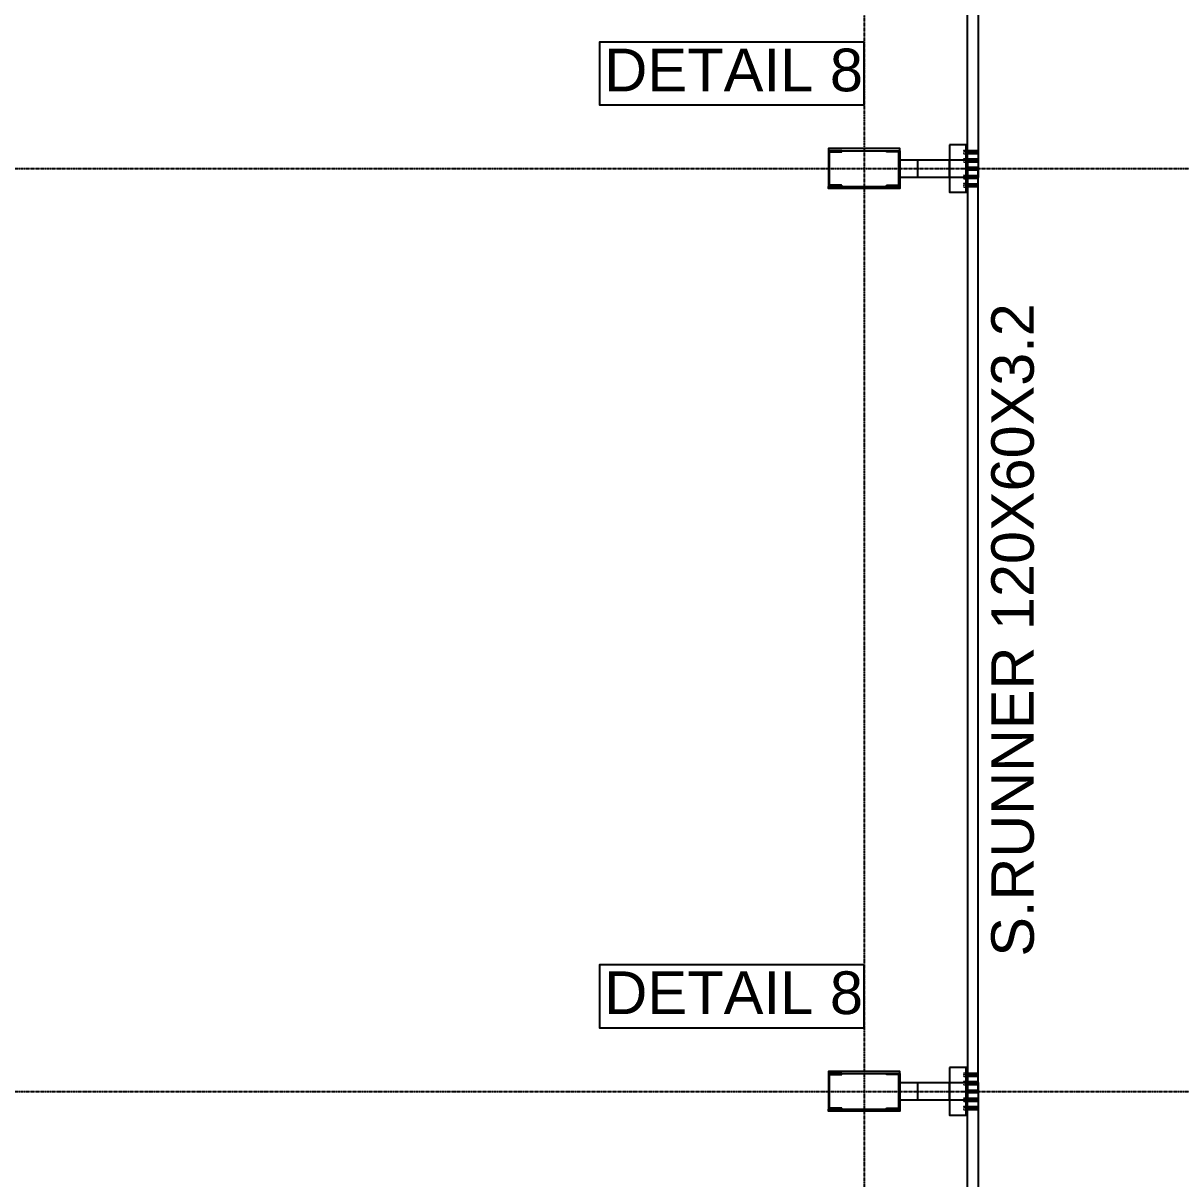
# Model space of a CAD drawing. Header units: millimetres. Extents: x 3470347 to 5996549, y -3470518 to 17149644.
# Drawn here: x 5006279 to 5012779, y 6795931 to 6802421 of the extents above; entities that cross this region are included whole.
import ezdxf
from ezdxf.enums import TextEntityAlignment as Align

# ---------------------------------------------------------------- set-up
doc = ezdxf.new("R2010")
doc.units = ezdxf.units.MM
doc.header["$MEASUREMENT"] = 0
doc.linetypes.add('CENTERX2', pattern=[4, 2.5, -0.5, 0.5, -0.5])
doc.linetypes.add('Continous', pattern=[0])
doc.layers.get('0').update_dxf_attribs({"linetype": 'CONTINUOUS', "lineweight": 25})
doc.layers.add('5', color=3, linetype='CONTINUOUS')
doc.layers.add('lintel', color=2, linetype='CONTINUOUS')
for name, color, linetype, lineweight in [('6 TEXT', 7, 'CONTINUOUS', 25), ('channnel', 2, 'CONTINUOUS', 15), ('rRCC 2', 40, 'CONTINUOUS', 15)]:
    doc.layers.add(name, color=color, linetype=linetype, lineweight=lineweight)
doc.layers.add('rFOUNDATION', color=7, linetype='Continous', lineweight=15, true_color=0xd26722)
doc.styles.add('PDF Arial', font='arial.ttf')
doc.styles.add('TITLE', font='arial.ttf')

msp = doc.modelspace()

# ---------------------------------------------------------------- hatches: boundary and pattern name
at = {"layer": '6 TEXT', "linetype": 'ByBlock'}
h = msp.add_hatch(color=8, dxfattribs=at)
h.dxf.hatch_style = 1
h.paths.add_polyline_path([(5010807.08, 6801698.67), (5010873.08, 6801698.67, 0.4142136), (5010876.08, 6801701.67), (5010876.08, 6801704.67), (5010801.08, 6801704.67), (5010801.08, 6801504.67), (5010876.08, 6801504.67), (5010876.08, 6801507.67, 0.4142136), (5010873.08, 6801510.67), (5010807.08, 6801510.67)])
h = msp.add_hatch(color=8, dxfattribs=at)
h.dxf.hatch_style = 1
h.paths.add_polyline_path([(5011195.08, 6801698.67), (5011129.08, 6801698.67, -0.4142136), (5011126.08, 6801701.67), (5011126.08, 6801704.67), (5011201.08, 6801704.67), (5011201.08, 6801504.67), (5011126.08, 6801504.67), (5011126.08, 6801507.67, -0.4142136), (5011129.08, 6801510.67), (5011195.08, 6801510.67)])
h = msp.add_hatch(color=8, dxfattribs=at)
h.dxf.hatch_style = 1
h.paths.add_polyline_path([(5010807.08, 6796516.67), (5010873.08, 6796516.67, 0.4142136), (5010876.08, 6796519.67), (5010876.08, 6796522.67), (5010801.08, 6796522.67), (5010801.08, 6796322.67), (5010876.08, 6796322.67), (5010876.08, 6796325.67, 0.4142136), (5010873.08, 6796328.67), (5010807.08, 6796328.67)])
h = msp.add_hatch(color=8, dxfattribs=at)
h.dxf.hatch_style = 1
h.paths.add_polyline_path([(5011195.08, 6796516.67), (5011129.08, 6796516.67, -0.4142136), (5011126.08, 6796519.67), (5011126.08, 6796522.67), (5011201.08, 6796522.67), (5011201.08, 6796322.67), (5011126.08, 6796322.67), (5011126.08, 6796325.67, -0.4142136), (5011129.08, 6796328.67), (5011195.08, 6796328.67)])

# ---------------------------------------------------------------- linework, layer by layer
at = {"color": 3}
for p, q in [((5011573.08, 6801471.34), (5011573.08, 6801738.01)), ((5011573.08, 6796289.34), (5011573.08, 6796556.01))]:
    msp.add_line(p, q, dxfattribs=at)
at = {"color": 8, "linetype": 'ByBlock'}
for p, q in [((5011573.08, 6801706.01), (5011641.08, 6801706.01)), ((5011573.08, 6801698.01), (5011641.08, 6801698.01)), ((5011573.08, 6801690.01), (5011641.08, 6801690.01)), ((5011573.08, 6801659.34), (5011641.08, 6801659.34)), ((5011573.08, 6801651.34), (5011641.08, 6801651.34)), ((5011573.08, 6801651.34), (5011641.08, 6801651.34)), ((5011573.08, 6801643.34), (5011641.08, 6801643.34)), ((5011573.08, 6801566.01), (5011641.08, 6801566.01)), ((5011573.08, 6801558.01), (5011641.08, 6801558.01)), ((5011573.08, 6801558.01), (5011641.08, 6801558.01)), ((5011573.08, 6801550.01), (5011641.08, 6801550.01)), ((5011573.08, 6801519.34), (5011641.08, 6801519.34)), ((5011573.08, 6801511.34), (5011641.08, 6801511.34)), ((5011573.08, 6801503.34), (5011641.08, 6801503.34)), ((5011573.08, 6796524.01), (5011641.08, 6796524.01)), ((5011573.08, 6796516.01), (5011641.08, 6796516.01)), ((5011573.08, 6796508.01), (5011641.08, 6796508.01)), ((5011573.08, 6796477.34), (5011641.08, 6796477.34)), ((5011573.08, 6796469.34), (5011641.08, 6796469.34)), ((5011573.08, 6796469.34), (5011641.08, 6796469.34)), ((5011573.08, 6796461.34), (5011641.08, 6796461.34)), ((5011573.08, 6796384.01), (5011641.08, 6796384.01)), ((5011573.08, 6796376.01), (5011641.08, 6796376.01)), ((5011573.08, 6796376.01), (5011641.08, 6796376.01)), ((5011573.08, 6796368.01), (5011641.08, 6796368.01)), ((5011573.08, 6796337.34), (5011641.08, 6796337.34)), ((5011573.08, 6796329.34), (5011641.08, 6796329.34)), ((5011573.08, 6796321.34), (5011641.08, 6796321.34))]:
    msp.add_line(p, q, dxfattribs=at)
at = {"color": 2}
for p, q in [((5011581.08, 6801611.34), (5011641.08, 6801611.34)), ((5011581.08, 6801611.34), (5011641.08, 6801611.34)), ((5011581.08, 6801598.01), (5011641.08, 6801598.01)), ((5011581.08, 6801598.01), (5011641.08, 6801598.01)), ((5011581.08, 6796429.34), (5011641.08, 6796429.34)), ((5011581.08, 6796429.34), (5011641.08, 6796429.34)), ((5011581.08, 6796416.01), (5011641.08, 6796416.01)), ((5011581.08, 6796416.01), (5011641.08, 6796416.01))]:
    msp.add_line(p, q, dxfattribs=at)
at = {"color": 6, "linetype": 'ByBlock'}
for points in [[(5011581.08, 6807084.01), (5011641.08, 6807084.01), (5011641.08, 6801611.34), (5011581.08, 6801611.34)], [(5011641.08, 6801598.01), (5011581.08, 6801598.01), (5011581.08, 6796429.34), (5011641.08, 6796429.34)], [(5011581.08, 6796416.01), (5011641.08, 6796416.01), (5011641.08, 6791552.34), (5011581.08, 6791552.34)]]:
    msp.add_lwpolyline(points, close=True, dxfattribs=at)
at = {"color": 3}
for points in [[(5011481.08, 6801738.01), (5011481.08, 6801471.34), (5011581.08, 6801471.34), (5011581.08, 6801738.01)], [(5011301.08, 6801554.67), (5011201.08, 6801554.67), (5011201.08, 6801654.67), (5011301.08, 6801654.67)], [(5011581.08, 6801554.67), (5011481.08, 6801554.67), (5011481.08, 6801654.67), (5011581.08, 6801654.67)], [(5011481.08, 6796556.01), (5011481.08, 6796289.34), (5011581.08, 6796289.34), (5011581.08, 6796556.01)], [(5011301.08, 6796372.67), (5011201.08, 6796372.67), (5011201.08, 6796472.67), (5011301.08, 6796472.67)], [(5011581.08, 6796372.67), (5011481.08, 6796372.67), (5011481.08, 6796472.67), (5011581.08, 6796472.67)]]:
    msp.add_lwpolyline(points, close=True, dxfattribs=at)
at = {"layer": '6 TEXT', "color": 8, "linetype": 'CENTERX2', "ltscale": 0.5}
msp.add_line((5011001.08, 6817657.4), (5011001.08, 6774264.13), dxfattribs=at)
at = {"layer": '6 TEXT', "color": 6, "linetype": 'ByBlock'}
for points in [[(5010876.08, 6801701.67), (5010876.08, 6801704.67), (5010801.08, 6801704.67), (5010801.08, 6801504.67), (5010876.08, 6801504.67), (5010876.08, 6801507.67, 0.4142136), (5010873.08, 6801510.67), (5010807.08, 6801510.67), (5010807.08, 6801698.67), (5010873.08, 6801698.67, 0.4142136)], [(5011126.08, 6801701.67), (5011126.08, 6801704.67), (5011201.08, 6801704.67), (5011201.08, 6801504.67), (5011126.08, 6801504.67), (5011126.08, 6801507.67, -0.4142136), (5011129.08, 6801510.67), (5011195.08, 6801510.67), (5011195.08, 6801698.67), (5011129.08, 6801698.67, -0.4142136)], [(5010876.08, 6796519.67), (5010876.08, 6796522.67), (5010801.08, 6796522.67), (5010801.08, 6796322.67), (5010876.08, 6796322.67), (5010876.08, 6796325.67, 0.4142136), (5010873.08, 6796328.67), (5010807.08, 6796328.67), (5010807.08, 6796516.67), (5010873.08, 6796516.67, 0.4142136)], [(5011126.08, 6796519.67), (5011126.08, 6796522.67), (5011201.08, 6796522.67), (5011201.08, 6796322.67), (5011126.08, 6796322.67), (5011126.08, 6796325.67, -0.4142136), (5011129.08, 6796328.67), (5011195.08, 6796328.67), (5011195.08, 6796516.67), (5011129.08, 6796516.67, -0.4142136)]]:
    msp.add_lwpolyline(points, format="xyb", close=True, dxfattribs=at)
at = {"layer": '6 TEXT', "color": 8, "linetype": 'CENTERX2', "ltscale": 0.5}
for points in [[(4982503.56, 6801604.67), (5022418.94, 6801604.67)], [(4982503.56, 6796422.67), (5022418.94, 6796422.67)]]:
    msp.add_lwpolyline(points, dxfattribs=at)
at = {"layer": 'channnel', "color": 8, "linetype": 'ByBlock'}
for p, q in [((5011560.76, 6801708.67), (5011573.08, 6801708.67)), ((5011573.08, 6801698.01), (5011560.76, 6801698.01)), ((5011573.08, 6801708.67), (5011573.08, 6801687.34)), ((5011573.08, 6801706.01), (5011641.08, 6801706.01)), ((5011587.48, 6801690.01), (5011587.48, 6801706.01)), ((5011641.08, 6801706.01), (5011641.08, 6801690.01)), ((5011560.76, 6801687.34), (5011573.08, 6801687.34)), ((5011560.76, 6801662.01), (5011573.08, 6801662.01)), ((5011573.08, 6801651.34), (5011560.76, 6801651.34)), ((5011560.76, 6801640.67), (5011573.08, 6801640.67)), ((5011573.08, 6801690.01), (5011641.08, 6801690.01)), ((5011573.08, 6801662.01), (5011573.08, 6801640.67)), ((5011573.08, 6801659.34), (5011641.08, 6801659.34)), ((5011573.08, 6801643.34), (5011641.08, 6801643.34)), ((5011587.48, 6801643.34), (5011587.48, 6801659.34)), ((5011641.08, 6801659.34), (5011641.08, 6801643.34)), ((5011560.76, 6801568.67), (5011573.08, 6801568.67)), ((5011573.08, 6801547.34), (5011573.08, 6801568.67)), ((5011573.08, 6801566.01), (5011641.08, 6801566.01)), ((5011587.48, 6801566.01), (5011587.48, 6801550.01)), ((5011641.08, 6801550.01), (5011641.08, 6801566.01)), ((5011573.08, 6801558.01), (5011560.76, 6801558.01)), ((5011560.76, 6801547.34), (5011573.08, 6801547.34)), ((5011560.76, 6801522.01), (5011573.08, 6801522.01)), ((5011573.08, 6801511.34), (5011560.76, 6801511.34)), ((5011560.76, 6801500.67), (5011573.08, 6801500.67)), ((5011573.08, 6801550.01), (5011641.08, 6801550.01)), ((5011573.08, 6801500.67), (5011573.08, 6801522.01)), ((5011573.08, 6801519.34), (5011641.08, 6801519.34)), ((5011573.08, 6801503.34), (5011641.08, 6801503.34)), ((5011587.48, 6801519.34), (5011587.48, 6801503.34)), ((5011641.08, 6801503.34), (5011641.08, 6801519.34)), ((5011560.76, 6796526.67), (5011573.08, 6796526.67)), ((5011573.08, 6796516.01), (5011560.76, 6796516.01)), ((5011560.76, 6796505.34), (5011573.08, 6796505.34)), ((5011573.08, 6796526.67), (5011573.08, 6796505.34)), ((5011573.08, 6796524.01), (5011641.08, 6796524.01)), ((5011573.08, 6796508.01), (5011641.08, 6796508.01)), ((5011587.48, 6796508.01), (5011587.48, 6796524.01)), ((5011641.08, 6796524.01), (5011641.08, 6796508.01)), ((5011560.76, 6796480.01), (5011573.08, 6796480.01)), ((5011573.08, 6796469.34), (5011560.76, 6796469.34)), ((5011560.76, 6796458.67), (5011573.08, 6796458.67)), ((5011573.08, 6796480.01), (5011573.08, 6796458.67)), ((5011573.08, 6796477.34), (5011641.08, 6796477.34)), ((5011573.08, 6796461.34), (5011641.08, 6796461.34)), ((5011587.48, 6796461.34), (5011587.48, 6796477.34)), ((5011641.08, 6796477.34), (5011641.08, 6796461.34)), ((5011560.76, 6796386.67), (5011573.08, 6796386.67)), ((5011573.08, 6796376.01), (5011560.76, 6796376.01)), ((5011560.76, 6796365.34), (5011573.08, 6796365.34)), ((5011573.08, 6796365.34), (5011573.08, 6796386.67)), ((5011573.08, 6796384.01), (5011641.08, 6796384.01)), ((5011573.08, 6796368.01), (5011641.08, 6796368.01)), ((5011587.48, 6796384.01), (5011587.48, 6796368.01)), ((5011641.08, 6796368.01), (5011641.08, 6796384.01)), ((5011560.76, 6796340.01), (5011573.08, 6796340.01)), ((5011573.08, 6796329.34), (5011560.76, 6796329.34)), ((5011560.76, 6796318.67), (5011573.08, 6796318.67)), ((5011573.08, 6796318.67), (5011573.08, 6796340.01)), ((5011573.08, 6796337.34), (5011641.08, 6796337.34)), ((5011573.08, 6796321.34), (5011641.08, 6796321.34)), ((5011587.48, 6796337.34), (5011587.48, 6796321.34)), ((5011641.08, 6796321.34), (5011641.08, 6796337.34))]:
    msp.add_line(p, q, dxfattribs=at)
at = {"layer": 'channnel', "color": 8, "linetype": 'Continuous'}
for p, q in [((5011586.82, 6801705.76), (5011586.94, 6801706.01)), ((5011587.48, 6801690.9), (5011594.52, 6801706.01)), ((5011587.48, 6801697.41), (5011591.49, 6801706.01)), ((5011587.48, 6801703.91), (5011588.45, 6801706.01)), ((5011587.48, 6801694.15), (5011592.73, 6801705.43)), ((5011587.48, 6801700.66), (5011589.7, 6801705.43)), ((5011588.85, 6801690.59), (5011595.77, 6801705.43)), ((5011589.86, 6801705.76), (5011589.97, 6801706.01)), ((5011590.1, 6801690.01), (5011597.56, 6801706.01)), ((5011591.88, 6801690.59), (5011598.8, 6801705.43)), ((5011592.89, 6801705.76), (5011593.01, 6801706.01)), ((5011593.13, 6801690.01), (5011600.59, 6801706.01)), ((5011594.92, 6801690.59), (5011601.84, 6801705.43)), ((5011595.92, 6801705.76), (5011596.04, 6801706.01)), ((5011596.16, 6801690.01), (5011603.63, 6801706.01)), ((5011597.95, 6801690.59), (5011604.87, 6801705.43)), ((5011598.96, 6801705.76), (5011599.07, 6801706.01)), ((5011599.2, 6801690.01), (5011606.66, 6801706.01)), ((5011600.99, 6801690.59), (5011607.91, 6801705.43)), ((5011601.99, 6801705.76), (5011602.11, 6801706.01)), ((5011602.23, 6801690.01), (5011609.69, 6801706.01)), ((5011604.02, 6801690.59), (5011604.27, 6801705.43)), ((5011604.67, 6801690.01), (5011612.13, 6801706.01)), ((5011605.27, 6801690.01), (5011606.06, 6801706.01)), ((5011606.46, 6801690.59), (5011613.38, 6801705.43)), ((5011607.06, 6801690.59), (5011607.31, 6801705.43)), ((5011607.7, 6801690.01), (5011615.16, 6801706.01)), ((5011608.3, 6801690.01), (5011609.1, 6801706.01)), ((5011609.49, 6801690.59), (5011616.41, 6801705.43)), ((5011610.09, 6801690.59), (5011610.34, 6801705.43)), ((5011610.74, 6801690.01), (5011618.2, 6801706.01)), ((5011612.53, 6801690.59), (5011619.44, 6801705.43)), ((5011613.77, 6801690.01), (5011621.23, 6801706.01)), ((5011615.56, 6801690.59), (5011622.48, 6801705.43)), ((5011616.81, 6801690.01), (5011624.27, 6801706.01)), ((5011618.59, 6801690.59), (5011625.51, 6801705.43)), ((5011619.84, 6801690.01), (5011627.3, 6801706.01)), ((5011621.63, 6801690.59), (5011628.55, 6801705.43)), ((5011622.87, 6801690.01), (5011630.34, 6801706.01)), ((5011624.66, 6801690.59), (5011631.58, 6801705.43)), ((5011625.91, 6801690.01), (5011633.37, 6801706.01)), ((5011627.43, 6801690.01), (5011634.62, 6801705.43)), ((5011629.21, 6801690.59), (5011636.4, 6801706.01)), ((5011630.46, 6801690.01), (5011637.65, 6801705.43)), ((5011632.25, 6801690.59), (5011639.44, 6801706.01)), ((5011633.49, 6801690.01), (5011640.68, 6801705.43)), ((5011635.28, 6801690.59), (5011641.08, 6801703.02)), ((5011636.53, 6801690.01), (5011641.08, 6801699.76)), ((5011638.32, 6801690.59), (5011641.08, 6801696.51)), ((5011586.82, 6801659.09), (5011586.94, 6801659.34)), ((5011587.48, 6801644.23), (5011594.52, 6801659.34)), ((5011587.48, 6801650.74), (5011591.49, 6801659.34)), ((5011587.48, 6801657.25), (5011588.45, 6801659.34)), ((5011587.48, 6801647.49), (5011592.73, 6801658.76)), ((5011587.48, 6801653.99), (5011589.7, 6801658.76)), ((5011588.85, 6801643.92), (5011595.77, 6801658.76)), ((5011589.86, 6801659.09), (5011589.97, 6801659.34)), ((5011590.1, 6801643.34), (5011597.56, 6801659.34)), ((5011591.88, 6801643.92), (5011598.8, 6801658.76)), ((5011592.89, 6801659.09), (5011593.01, 6801659.34)), ((5011593.13, 6801643.34), (5011600.59, 6801659.34)), ((5011594.92, 6801643.92), (5011601.84, 6801658.76)), ((5011595.92, 6801659.09), (5011596.04, 6801659.34)), ((5011596.16, 6801643.34), (5011603.63, 6801659.34)), ((5011597.95, 6801643.92), (5011604.87, 6801658.76)), ((5011598.96, 6801659.09), (5011599.07, 6801659.34)), ((5011599.2, 6801643.34), (5011606.66, 6801659.34)), ((5011600.99, 6801643.92), (5011607.91, 6801658.76)), ((5011601.99, 6801659.09), (5011602.11, 6801659.34)), ((5011602.23, 6801643.34), (5011609.69, 6801659.34)), ((5011604.02, 6801643.92), (5011604.27, 6801658.76)), ((5011604.67, 6801643.34), (5011612.13, 6801659.34)), ((5011605.27, 6801643.34), (5011606.06, 6801659.34)), ((5011606.46, 6801643.92), (5011613.38, 6801658.76)), ((5011607.06, 6801643.92), (5011607.31, 6801658.76)), ((5011607.7, 6801643.34), (5011615.16, 6801659.34)), ((5011608.3, 6801643.34), (5011609.1, 6801659.34)), ((5011609.49, 6801643.92), (5011616.41, 6801658.76)), ((5011610.09, 6801643.92), (5011610.34, 6801658.76)), ((5011610.74, 6801643.34), (5011618.2, 6801659.34)), ((5011612.53, 6801643.92), (5011619.44, 6801658.76)), ((5011613.77, 6801643.34), (5011621.23, 6801659.34)), ((5011615.56, 6801643.92), (5011622.48, 6801658.76)), ((5011616.81, 6801643.34), (5011624.27, 6801659.34)), ((5011618.59, 6801643.92), (5011625.51, 6801658.76)), ((5011619.84, 6801643.34), (5011627.3, 6801659.34)), ((5011621.63, 6801643.92), (5011628.55, 6801658.76)), ((5011622.87, 6801643.34), (5011630.34, 6801659.34)), ((5011624.66, 6801643.92), (5011631.58, 6801658.76)), ((5011625.91, 6801643.34), (5011633.37, 6801659.34)), ((5011627.43, 6801643.34), (5011634.62, 6801658.76)), ((5011629.21, 6801643.92), (5011636.4, 6801659.34)), ((5011630.46, 6801643.34), (5011637.65, 6801658.76)), ((5011632.25, 6801643.92), (5011639.44, 6801659.34)), ((5011633.49, 6801643.34), (5011640.68, 6801658.76)), ((5011635.28, 6801643.92), (5011641.08, 6801656.35)), ((5011636.53, 6801643.34), (5011641.08, 6801653.1)), ((5011638.32, 6801643.92), (5011641.08, 6801649.84)), ((5011639.56, 6801690.01), (5011641.08, 6801693.26)), ((5011639.56, 6801643.34), (5011641.08, 6801646.59)), ((5011590.1, 6801566.01), (5011597.56, 6801550.01)), ((5011593.13, 6801566.01), (5011600.59, 6801550.01)), ((5011596.16, 6801566.01), (5011603.63, 6801550.01)), ((5011599.2, 6801566.01), (5011606.66, 6801550.01)), ((5011602.23, 6801566.01), (5011609.69, 6801550.01)), ((5011604.67, 6801566.01), (5011612.13, 6801550.01)), ((5011605.27, 6801566.01), (5011606.06, 6801550.01)), ((5011607.7, 6801566.01), (5011615.16, 6801550.01)), ((5011608.3, 6801566.01), (5011609.1, 6801550.01)), ((5011610.74, 6801566.01), (5011618.2, 6801550.01)), ((5011613.77, 6801566.01), (5011621.23, 6801550.01)), ((5011616.81, 6801566.01), (5011624.27, 6801550.01)), ((5011619.84, 6801566.01), (5011627.3, 6801550.01)), ((5011622.87, 6801566.01), (5011630.34, 6801550.01)), ((5011625.91, 6801566.01), (5011633.37, 6801550.01)), ((5011627.43, 6801566.01), (5011634.62, 6801550.59)), ((5011630.46, 6801566.01), (5011637.65, 6801550.59)), ((5011633.49, 6801566.01), (5011640.68, 6801550.59)), ((5011636.53, 6801566.01), (5011641.08, 6801556.25)), ((5011639.56, 6801566.01), (5011641.08, 6801562.76)), ((5011586.82, 6801550.26), (5011586.94, 6801550.01)), ((5011586.82, 6801503.59), (5011586.94, 6801503.34)), ((5011587.48, 6801565.11), (5011594.52, 6801550.01)), ((5011587.48, 6801561.86), (5011592.73, 6801550.59)), ((5011587.48, 6801558.61), (5011591.49, 6801550.01)), ((5011587.48, 6801555.35), (5011589.7, 6801550.59)), ((5011587.48, 6801552.1), (5011588.45, 6801550.01)), ((5011587.48, 6801518.45), (5011594.52, 6801503.34)), ((5011587.48, 6801515.19), (5011592.73, 6801503.92)), ((5011587.48, 6801511.94), (5011591.49, 6801503.34)), ((5011587.48, 6801508.69), (5011589.7, 6801503.92)), ((5011587.48, 6801505.43), (5011588.45, 6801503.34)), ((5011588.85, 6801565.43), (5011595.77, 6801550.59)), ((5011588.85, 6801518.76), (5011595.77, 6801503.92)), ((5011589.86, 6801550.26), (5011589.97, 6801550.01)), ((5011589.86, 6801503.59), (5011589.97, 6801503.34)), ((5011590.1, 6801519.34), (5011597.56, 6801503.34)), ((5011591.88, 6801565.43), (5011598.8, 6801550.59)), ((5011591.88, 6801518.76), (5011598.8, 6801503.92)), ((5011592.89, 6801550.26), (5011593.01, 6801550.01)), ((5011592.89, 6801503.59), (5011593.01, 6801503.34)), ((5011593.13, 6801519.34), (5011600.59, 6801503.34)), ((5011594.92, 6801565.43), (5011601.84, 6801550.59)), ((5011594.92, 6801518.76), (5011601.84, 6801503.92)), ((5011595.92, 6801550.26), (5011596.04, 6801550.01)), ((5011595.92, 6801503.59), (5011596.04, 6801503.34)), ((5011596.16, 6801519.34), (5011603.63, 6801503.34)), ((5011597.95, 6801565.43), (5011604.87, 6801550.59)), ((5011597.95, 6801518.76), (5011604.87, 6801503.92)), ((5011598.96, 6801550.26), (5011599.07, 6801550.01)), ((5011598.96, 6801503.59), (5011599.07, 6801503.34)), ((5011599.2, 6801519.34), (5011606.66, 6801503.34)), ((5011600.99, 6801565.43), (5011607.91, 6801550.59)), ((5011600.99, 6801518.76), (5011607.91, 6801503.92)), ((5011601.99, 6801550.26), (5011602.11, 6801550.01)), ((5011601.99, 6801503.59), (5011602.11, 6801503.34)), ((5011602.23, 6801519.34), (5011609.69, 6801503.34)), ((5011604.02, 6801565.43), (5011604.27, 6801550.59)), ((5011604.02, 6801518.76), (5011604.27, 6801503.92)), ((5011604.67, 6801519.34), (5011612.13, 6801503.34)), ((5011605.27, 6801519.34), (5011606.06, 6801503.34)), ((5011606.46, 6801565.43), (5011613.38, 6801550.59)), ((5011606.46, 6801518.76), (5011613.38, 6801503.92)), ((5011607.06, 6801565.43), (5011607.31, 6801550.59)), ((5011607.06, 6801518.76), (5011607.31, 6801503.92)), ((5011607.7, 6801519.34), (5011615.16, 6801503.34)), ((5011608.3, 6801519.34), (5011609.1, 6801503.34)), ((5011609.49, 6801565.43), (5011616.41, 6801550.59)), ((5011609.49, 6801518.76), (5011616.41, 6801503.92)), ((5011610.09, 6801565.43), (5011610.34, 6801550.59)), ((5011610.09, 6801518.76), (5011610.34, 6801503.92)), ((5011610.74, 6801519.34), (5011618.2, 6801503.34)), ((5011612.53, 6801565.43), (5011619.44, 6801550.59)), ((5011612.53, 6801518.76), (5011619.44, 6801503.92)), ((5011613.77, 6801519.34), (5011621.23, 6801503.34)), ((5011615.56, 6801565.43), (5011622.48, 6801550.59)), ((5011615.56, 6801518.76), (5011622.48, 6801503.92)), ((5011616.81, 6801519.34), (5011624.27, 6801503.34)), ((5011618.59, 6801565.43), (5011625.51, 6801550.59)), ((5011618.59, 6801518.76), (5011625.51, 6801503.92)), ((5011619.84, 6801519.34), (5011627.3, 6801503.34)), ((5011621.63, 6801565.43), (5011628.55, 6801550.59)), ((5011621.63, 6801518.76), (5011628.55, 6801503.92)), ((5011622.87, 6801519.34), (5011630.34, 6801503.34)), ((5011624.66, 6801565.43), (5011631.58, 6801550.59)), ((5011624.66, 6801518.76), (5011631.58, 6801503.92)), ((5011625.91, 6801519.34), (5011633.37, 6801503.34)), ((5011627.43, 6801519.34), (5011634.62, 6801503.92)), ((5011629.21, 6801565.43), (5011636.4, 6801550.01)), ((5011629.21, 6801518.76), (5011636.4, 6801503.34)), ((5011630.46, 6801519.34), (5011637.65, 6801503.92)), ((5011632.25, 6801565.43), (5011639.44, 6801550.01)), ((5011632.25, 6801518.76), (5011639.44, 6801503.34)), ((5011633.49, 6801519.34), (5011640.68, 6801503.92)), ((5011635.28, 6801565.43), (5011641.08, 6801553)), ((5011635.28, 6801518.76), (5011641.08, 6801506.33)), ((5011636.53, 6801519.34), (5011641.08, 6801509.58)), ((5011638.32, 6801565.43), (5011641.08, 6801559.5)), ((5011638.32, 6801518.76), (5011641.08, 6801512.84)), ((5011639.56, 6801519.34), (5011641.08, 6801516.09)), ((5011586.82, 6796523.76), (5011586.94, 6796524.01)), ((5011587.48, 6796508.9), (5011594.52, 6796524.01)), ((5011587.48, 6796515.41), (5011591.49, 6796524.01)), ((5011587.48, 6796521.91), (5011588.45, 6796524.01)), ((5011587.48, 6796512.15), (5011592.73, 6796523.43)), ((5011587.48, 6796518.66), (5011589.7, 6796523.43)), ((5011588.85, 6796508.59), (5011595.77, 6796523.43)), ((5011589.86, 6796523.76), (5011589.97, 6796524.01)), ((5011590.1, 6796508.01), (5011597.56, 6796524.01)), ((5011591.88, 6796508.59), (5011598.8, 6796523.43)), ((5011592.89, 6796523.76), (5011593.01, 6796524.01)), ((5011593.13, 6796508.01), (5011600.59, 6796524.01)), ((5011594.92, 6796508.59), (5011601.84, 6796523.43)), ((5011595.92, 6796523.76), (5011596.04, 6796524.01)), ((5011596.16, 6796508.01), (5011603.63, 6796524.01)), ((5011597.95, 6796508.59), (5011604.87, 6796523.43)), ((5011598.96, 6796523.76), (5011599.07, 6796524.01)), ((5011599.2, 6796508.01), (5011606.66, 6796524.01)), ((5011600.99, 6796508.59), (5011607.91, 6796523.43)), ((5011601.99, 6796523.76), (5011602.11, 6796524.01)), ((5011602.23, 6796508.01), (5011609.69, 6796524.01)), ((5011604.02, 6796508.59), (5011604.27, 6796523.43)), ((5011604.67, 6796508.01), (5011612.13, 6796524.01)), ((5011605.27, 6796508.01), (5011606.06, 6796524.01)), ((5011606.46, 6796508.59), (5011613.38, 6796523.43)), ((5011607.06, 6796508.59), (5011607.31, 6796523.43)), ((5011607.7, 6796508.01), (5011615.16, 6796524.01)), ((5011608.3, 6796508.01), (5011609.1, 6796524.01)), ((5011609.49, 6796508.59), (5011616.41, 6796523.43)), ((5011610.09, 6796508.59), (5011610.34, 6796523.43)), ((5011610.74, 6796508.01), (5011618.2, 6796524.01)), ((5011612.53, 6796508.59), (5011619.44, 6796523.43)), ((5011613.77, 6796508.01), (5011621.23, 6796524.01)), ((5011615.56, 6796508.59), (5011622.48, 6796523.43)), ((5011616.81, 6796508.01), (5011624.27, 6796524.01)), ((5011618.59, 6796508.59), (5011625.51, 6796523.43)), ((5011619.84, 6796508.01), (5011627.3, 6796524.01)), ((5011621.63, 6796508.59), (5011628.55, 6796523.43)), ((5011622.87, 6796508.01), (5011630.34, 6796524.01)), ((5011624.66, 6796508.59), (5011631.58, 6796523.43)), ((5011625.91, 6796508.01), (5011633.37, 6796524.01)), ((5011627.43, 6796508.01), (5011634.62, 6796523.43)), ((5011629.21, 6796508.59), (5011636.4, 6796524.01)), ((5011630.46, 6796508.01), (5011637.65, 6796523.43)), ((5011632.25, 6796508.59), (5011639.44, 6796524.01)), ((5011633.49, 6796508.01), (5011640.68, 6796523.43)), ((5011635.28, 6796508.59), (5011641.08, 6796521.02)), ((5011636.53, 6796508.01), (5011641.08, 6796517.76)), ((5011638.32, 6796508.59), (5011641.08, 6796514.51)), ((5011639.56, 6796508.01), (5011641.08, 6796511.26)), ((5011586.82, 6796477.09), (5011586.94, 6796477.34)), ((5011587.48, 6796462.23), (5011594.52, 6796477.34)), ((5011587.48, 6796468.74), (5011591.49, 6796477.34)), ((5011587.48, 6796475.25), (5011588.45, 6796477.34)), ((5011587.48, 6796465.49), (5011592.73, 6796476.76)), ((5011587.48, 6796471.99), (5011589.7, 6796476.76)), ((5011588.85, 6796461.92), (5011595.77, 6796476.76)), ((5011589.86, 6796477.09), (5011589.97, 6796477.34)), ((5011590.1, 6796461.34), (5011597.56, 6796477.34)), ((5011591.88, 6796461.92), (5011598.8, 6796476.76)), ((5011592.89, 6796477.09), (5011593.01, 6796477.34)), ((5011593.13, 6796461.34), (5011600.59, 6796477.34)), ((5011594.92, 6796461.92), (5011601.84, 6796476.76)), ((5011595.92, 6796477.09), (5011596.04, 6796477.34)), ((5011596.16, 6796461.34), (5011603.63, 6796477.34)), ((5011597.95, 6796461.92), (5011604.87, 6796476.76)), ((5011598.96, 6796477.09), (5011599.07, 6796477.34)), ((5011599.2, 6796461.34), (5011606.66, 6796477.34)), ((5011600.99, 6796461.92), (5011607.91, 6796476.76)), ((5011601.99, 6796477.09), (5011602.11, 6796477.34)), ((5011602.23, 6796461.34), (5011609.69, 6796477.34)), ((5011604.02, 6796461.92), (5011604.27, 6796476.76)), ((5011604.67, 6796461.34), (5011612.13, 6796477.34)), ((5011605.27, 6796461.34), (5011606.06, 6796477.34)), ((5011606.46, 6796461.92), (5011613.38, 6796476.76)), ((5011607.06, 6796461.92), (5011607.31, 6796476.76)), ((5011607.7, 6796461.34), (5011615.16, 6796477.34)), ((5011608.3, 6796461.34), (5011609.1, 6796477.34)), ((5011609.49, 6796461.92), (5011616.41, 6796476.76)), ((5011610.09, 6796461.92), (5011610.34, 6796476.76)), ((5011610.74, 6796461.34), (5011618.2, 6796477.34)), ((5011612.53, 6796461.92), (5011619.44, 6796476.76)), ((5011613.77, 6796461.34), (5011621.23, 6796477.34)), ((5011615.56, 6796461.92), (5011622.48, 6796476.76)), ((5011616.81, 6796461.34), (5011624.27, 6796477.34)), ((5011618.59, 6796461.92), (5011625.51, 6796476.76)), ((5011619.84, 6796461.34), (5011627.3, 6796477.34)), ((5011621.63, 6796461.92), (5011628.55, 6796476.76)), ((5011622.87, 6796461.34), (5011630.34, 6796477.34)), ((5011624.66, 6796461.92), (5011631.58, 6796476.76)), ((5011625.91, 6796461.34), (5011633.37, 6796477.34)), ((5011627.43, 6796461.34), (5011634.62, 6796476.76)), ((5011629.21, 6796461.92), (5011636.4, 6796477.34)), ((5011630.46, 6796461.34), (5011637.65, 6796476.76)), ((5011632.25, 6796461.92), (5011639.44, 6796477.34)), ((5011633.49, 6796461.34), (5011640.68, 6796476.76)), ((5011635.28, 6796461.92), (5011641.08, 6796474.35)), ((5011636.53, 6796461.34), (5011641.08, 6796471.1)), ((5011638.32, 6796461.92), (5011641.08, 6796467.84)), ((5011639.56, 6796461.34), (5011641.08, 6796464.59)), ((5011586.82, 6796368.26), (5011586.94, 6796368.01)), ((5011587.48, 6796383.11), (5011594.52, 6796368.01)), ((5011587.48, 6796379.86), (5011592.73, 6796368.59)), ((5011587.48, 6796376.61), (5011591.49, 6796368.01)), ((5011587.48, 6796373.35), (5011589.7, 6796368.59)), ((5011587.48, 6796370.1), (5011588.45, 6796368.01)), ((5011588.85, 6796383.43), (5011595.77, 6796368.59)), ((5011589.86, 6796368.26), (5011589.97, 6796368.01)), ((5011590.1, 6796384.01), (5011597.56, 6796368.01)), ((5011591.88, 6796383.43), (5011598.8, 6796368.59)), ((5011592.89, 6796368.26), (5011593.01, 6796368.01)), ((5011593.13, 6796384.01), (5011600.59, 6796368.01)), ((5011594.92, 6796383.43), (5011601.84, 6796368.59)), ((5011595.92, 6796368.26), (5011596.04, 6796368.01)), ((5011596.16, 6796384.01), (5011603.63, 6796368.01)), ((5011597.95, 6796383.43), (5011604.87, 6796368.59)), ((5011598.96, 6796368.26), (5011599.07, 6796368.01)), ((5011599.2, 6796384.01), (5011606.66, 6796368.01)), ((5011600.99, 6796383.43), (5011607.91, 6796368.59)), ((5011601.99, 6796368.26), (5011602.11, 6796368.01)), ((5011602.23, 6796384.01), (5011609.69, 6796368.01)), ((5011604.02, 6796383.43), (5011604.27, 6796368.59)), ((5011604.67, 6796384.01), (5011612.13, 6796368.01)), ((5011605.27, 6796384.01), (5011606.06, 6796368.01)), ((5011606.46, 6796383.43), (5011613.38, 6796368.59)), ((5011607.06, 6796383.43), (5011607.31, 6796368.59)), ((5011607.7, 6796384.01), (5011615.16, 6796368.01)), ((5011608.3, 6796384.01), (5011609.1, 6796368.01)), ((5011609.49, 6796383.43), (5011616.41, 6796368.59)), ((5011610.09, 6796383.43), (5011610.34, 6796368.59)), ((5011610.74, 6796384.01), (5011618.2, 6796368.01)), ((5011612.53, 6796383.43), (5011619.44, 6796368.59)), ((5011613.77, 6796384.01), (5011621.23, 6796368.01)), ((5011615.56, 6796383.43), (5011622.48, 6796368.59)), ((5011616.81, 6796384.01), (5011624.27, 6796368.01)), ((5011618.59, 6796383.43), (5011625.51, 6796368.59)), ((5011619.84, 6796384.01), (5011627.3, 6796368.01)), ((5011621.63, 6796383.43), (5011628.55, 6796368.59)), ((5011622.87, 6796384.01), (5011630.34, 6796368.01)), ((5011624.66, 6796383.43), (5011631.58, 6796368.59)), ((5011625.91, 6796384.01), (5011633.37, 6796368.01)), ((5011627.43, 6796384.01), (5011634.62, 6796368.59)), ((5011629.21, 6796383.43), (5011636.4, 6796368.01)), ((5011630.46, 6796384.01), (5011637.65, 6796368.59)), ((5011632.25, 6796383.43), (5011639.44, 6796368.01)), ((5011633.49, 6796384.01), (5011640.68, 6796368.59)), ((5011635.28, 6796383.43), (5011641.08, 6796371)), ((5011636.53, 6796384.01), (5011641.08, 6796374.25)), ((5011638.32, 6796383.43), (5011641.08, 6796377.5)), ((5011639.56, 6796384.01), (5011641.08, 6796380.76)), ((5011586.82, 6796321.59), (5011586.94, 6796321.34)), ((5011587.48, 6796336.45), (5011594.52, 6796321.34)), ((5011587.48, 6796333.19), (5011592.73, 6796321.92)), ((5011587.48, 6796329.94), (5011591.49, 6796321.34)), ((5011587.48, 6796326.69), (5011589.7, 6796321.92)), ((5011587.48, 6796323.43), (5011588.45, 6796321.34)), ((5011588.85, 6796336.76), (5011595.77, 6796321.92)), ((5011589.86, 6796321.59), (5011589.97, 6796321.34)), ((5011590.1, 6796337.34), (5011597.56, 6796321.34)), ((5011591.88, 6796336.76), (5011598.8, 6796321.92)), ((5011592.89, 6796321.59), (5011593.01, 6796321.34)), ((5011593.13, 6796337.34), (5011600.59, 6796321.34)), ((5011594.92, 6796336.76), (5011601.84, 6796321.92)), ((5011595.92, 6796321.59), (5011596.04, 6796321.34)), ((5011596.16, 6796337.34), (5011603.63, 6796321.34)), ((5011597.95, 6796336.76), (5011604.87, 6796321.92)), ((5011598.96, 6796321.59), (5011599.07, 6796321.34)), ((5011599.2, 6796337.34), (5011606.66, 6796321.34)), ((5011600.99, 6796336.76), (5011607.91, 6796321.92)), ((5011601.99, 6796321.59), (5011602.11, 6796321.34)), ((5011602.23, 6796337.34), (5011609.69, 6796321.34)), ((5011604.02, 6796336.76), (5011604.27, 6796321.92)), ((5011604.67, 6796337.34), (5011612.13, 6796321.34)), ((5011605.27, 6796337.34), (5011606.06, 6796321.34)), ((5011606.46, 6796336.76), (5011613.38, 6796321.92)), ((5011607.06, 6796336.76), (5011607.31, 6796321.92)), ((5011607.7, 6796337.34), (5011615.16, 6796321.34)), ((5011608.3, 6796337.34), (5011609.1, 6796321.34)), ((5011609.49, 6796336.76), (5011616.41, 6796321.92)), ((5011610.09, 6796336.76), (5011610.34, 6796321.92)), ((5011610.74, 6796337.34), (5011618.2, 6796321.34)), ((5011612.53, 6796336.76), (5011619.44, 6796321.92)), ((5011613.77, 6796337.34), (5011621.23, 6796321.34)), ((5011615.56, 6796336.76), (5011622.48, 6796321.92)), ((5011616.81, 6796337.34), (5011624.27, 6796321.34)), ((5011618.59, 6796336.76), (5011625.51, 6796321.92)), ((5011619.84, 6796337.34), (5011627.3, 6796321.34)), ((5011621.63, 6796336.76), (5011628.55, 6796321.92)), ((5011622.87, 6796337.34), (5011630.34, 6796321.34)), ((5011624.66, 6796336.76), (5011631.58, 6796321.92)), ((5011625.91, 6796337.34), (5011633.37, 6796321.34)), ((5011627.43, 6796337.34), (5011634.62, 6796321.92)), ((5011629.21, 6796336.76), (5011636.4, 6796321.34)), ((5011630.46, 6796337.34), (5011637.65, 6796321.92)), ((5011632.25, 6796336.76), (5011639.44, 6796321.34)), ((5011633.49, 6796337.34), (5011640.68, 6796321.92)), ((5011635.28, 6796336.76), (5011641.08, 6796324.33)), ((5011636.53, 6796337.34), (5011641.08, 6796327.58)), ((5011638.32, 6796336.76), (5011641.08, 6796330.84)), ((5011639.56, 6796337.34), (5011641.08, 6796334.09))]:
    msp.add_line(p, q, dxfattribs=at)
at = {"layer": 'channnel', "color": 8, "linetype": 'ByBlock'}
for centre in [(5011574.3, 6801703.34), (5011574.3, 6801692.67), (5011574.3, 6801656.67), (5011574.3, 6801646.01), (5011574.3, 6801563.34), (5011574.3, 6801552.67), (5011574.3, 6801516.67), (5011574.3, 6801506.01), (5011574.3, 6796521.34), (5011574.3, 6796510.67), (5011574.3, 6796474.67), (5011574.3, 6796464.01), (5011574.3, 6796381.34), (5011574.3, 6796370.67), (5011574.3, 6796334.67), (5011574.3, 6796324.01)]:
    msp.add_arc(centre, 14.55, 158.498425, 201.501575, dxfattribs=at)
at = {"layer": 'channnel', "color": 8, "linetype": 'Continuous'}
for centre, radius, start, end in [((5011589.08, 6801705.72), 0.688, 335, 155), ((5011592.11, 6801705.72), 0.688, 335, 155), ((5011595.15, 6801705.72), 0.688, 335, 155), ((5011598.18, 6801705.72), 0.688, 335, 155), ((5011601.21, 6801705.72), 0.688, 335, 155), ((5011604.25, 6801705.72), 0.688, 335, 155), ((5011606.44, 6801710.75), 5.75, 247.807007, 304.430959), ((5011606.68, 6801705.72), 0.688, 335, 155), ((5011607.28, 6801705.72), 0.687, 335, 155), ((5011609.72, 6801705.72), 0.688, 335, 155), ((5011612.75, 6801705.72), 0.688, 335, 155), ((5011615.79, 6801705.72), 0.688, 335, 155), ((5011618.82, 6801705.72), 0.687, 335, 155), ((5011621.86, 6801705.72), 0.688, 335, 155), ((5011624.89, 6801705.72), 0.688, 335, 155), ((5011627.92, 6801705.72), 0.688, 335, 155), ((5011630.96, 6801705.72), 0.688, 335, 155), ((5011633.99, 6801705.72), 0.688, 335, 155), ((5011637.03, 6801705.72), 0.688, 335, 155), ((5011640.06, 6801705.72), 0.688, 335, 155), ((5011589.08, 6801659.05), 0.688, 335, 155), ((5011589.47, 6801690.3), 0.687, 155, 335), ((5011589.47, 6801643.63), 0.687, 155, 335), ((5011592.11, 6801659.05), 0.688, 335, 155), ((5011592.51, 6801690.3), 0.687, 155, 335), ((5011592.51, 6801643.63), 0.687, 155, 335), ((5011595.15, 6801659.05), 0.688, 335, 155), ((5011595.54, 6801690.3), 0.687, 155, 335), ((5011595.54, 6801643.63), 0.687, 155, 335), ((5011598.18, 6801659.05), 0.688, 335, 155), ((5011598.58, 6801690.3), 0.687, 155, 335), ((5011598.58, 6801643.63), 0.687, 155, 335), ((5011601.21, 6801659.05), 0.688, 335, 155), ((5011601.61, 6801690.3), 0.687, 155, 335), ((5011601.61, 6801643.63), 0.687, 155, 335), ((5011604.25, 6801659.05), 0.688, 335, 155), ((5011604.64, 6801690.3), 0.687, 155, 335), ((5011604.64, 6801643.63), 0.687, 155, 335), ((5011606.44, 6801664.08), 5.75, 247.807007, 304.430959), ((5011607.92, 6801685.27), 5.75, 67.807007, 124.430959), ((5011607.92, 6801638.6), 5.75, 67.807007, 124.430959), ((5011606.68, 6801659.05), 0.688, 335, 155), ((5011607.08, 6801690.3), 0.688, 155, 335), ((5011607.08, 6801643.63), 0.688, 155, 335), ((5011607.28, 6801659.05), 0.687, 335, 155), ((5011607.68, 6801690.3), 0.688, 155, 335), ((5011607.68, 6801643.63), 0.688, 155, 335), ((5011609.72, 6801659.05), 0.688, 335, 155), ((5011610.11, 6801690.3), 0.687, 155, 335), ((5011610.11, 6801643.63), 0.687, 155, 335), ((5011612.75, 6801659.05), 0.688, 335, 155), ((5011613.15, 6801690.3), 0.688, 155, 335), ((5011613.15, 6801643.63), 0.688, 155, 335), ((5011615.79, 6801659.05), 0.688, 335, 155), ((5011616.18, 6801690.3), 0.688, 155, 335), ((5011616.18, 6801643.63), 0.688, 155, 335), ((5011618.82, 6801659.05), 0.687, 335, 155), ((5011619.22, 6801690.3), 0.687, 155, 335), ((5011619.22, 6801643.63), 0.687, 155, 335), ((5011621.86, 6801659.05), 0.688, 335, 155), ((5011622.25, 6801690.3), 0.688, 155, 335), ((5011622.25, 6801643.63), 0.688, 155, 335), ((5011624.89, 6801659.05), 0.688, 335, 155), ((5011625.29, 6801690.3), 0.688, 155, 335), ((5011625.29, 6801643.63), 0.688, 155, 335), ((5011627.92, 6801659.05), 0.688, 335, 155), ((5011629.84, 6801690.3), 0.688, 155, 335), ((5011629.84, 6801643.63), 0.688, 155, 335), ((5011630.96, 6801659.05), 0.688, 335, 155), ((5011632.87, 6801690.3), 0.688, 155, 335), ((5011632.87, 6801643.63), 0.688, 155, 335), ((5011633.99, 6801659.05), 0.688, 335, 155), ((5011635.91, 6801690.3), 0.687, 155, 335), ((5011635.91, 6801643.63), 0.687, 155, 335), ((5011637.03, 6801659.05), 0.688, 335, 155), ((5011638.94, 6801690.3), 0.688, 155, 335), ((5011638.94, 6801643.63), 0.688, 155, 335), ((5011640.06, 6801659.05), 0.688, 335, 155), ((5011589.47, 6801565.72), 0.687, 25, 205), ((5011592.51, 6801565.72), 0.687, 25, 205), ((5011595.54, 6801565.72), 0.687, 25, 205), ((5011598.58, 6801565.72), 0.687, 25, 205), ((5011601.61, 6801565.72), 0.687, 25, 205), ((5011604.64, 6801565.72), 0.687, 25, 205), ((5011607.92, 6801570.75), 5.75, 235.569041, 292.192993), ((5011607.08, 6801565.72), 0.688, 25, 205), ((5011607.68, 6801565.72), 0.688, 25, 205), ((5011610.11, 6801565.72), 0.687, 25, 205), ((5011613.15, 6801565.72), 0.688, 25, 205), ((5011616.18, 6801565.72), 0.688, 25, 205), ((5011619.22, 6801565.72), 0.687, 25, 205), ((5011622.25, 6801565.72), 0.688, 25, 205), ((5011625.29, 6801565.72), 0.688, 25, 205), ((5011629.84, 6801565.72), 0.688, 25, 205), ((5011632.87, 6801565.72), 0.688, 25, 205), ((5011635.91, 6801565.72), 0.687, 25, 205), ((5011638.94, 6801565.72), 0.688, 25, 205), ((5011589.08, 6801550.3), 0.688, 205, 25), ((5011589.08, 6801503.63), 0.688, 205, 25), ((5011589.47, 6801519.05), 0.687, 25, 205), ((5011592.11, 6801550.3), 0.688, 205, 25), ((5011592.11, 6801503.63), 0.688, 205, 25), ((5011592.51, 6801519.05), 0.687, 25, 205), ((5011595.15, 6801550.3), 0.688, 205, 25), ((5011595.15, 6801503.63), 0.688, 205, 25), ((5011595.54, 6801519.05), 0.687, 25, 205), ((5011598.18, 6801550.3), 0.688, 205, 25), ((5011598.18, 6801503.63), 0.688, 205, 25), ((5011598.58, 6801519.05), 0.687, 25, 205), ((5011601.21, 6801550.3), 0.688, 205, 25), ((5011601.21, 6801503.63), 0.688, 205, 25), ((5011601.61, 6801519.05), 0.687, 25, 205), ((5011604.25, 6801550.3), 0.688, 205, 25), ((5011604.25, 6801503.63), 0.688, 205, 25), ((5011604.64, 6801519.05), 0.687, 25, 205), ((5011606.44, 6801545.27), 5.75, 55.569041, 112.192993), ((5011606.44, 6801498.6), 5.75, 55.569041, 112.192993), ((5011607.92, 6801524.08), 5.75, 235.569041, 292.192993), ((5011606.68, 6801550.3), 0.688, 205, 25), ((5011606.68, 6801503.63), 0.688, 205, 25), ((5011607.08, 6801519.05), 0.688, 25, 205), ((5011607.28, 6801550.3), 0.687, 205, 25), ((5011607.28, 6801503.63), 0.687, 205, 25), ((5011607.68, 6801519.05), 0.688, 25, 205), ((5011609.72, 6801550.3), 0.688, 205, 25), ((5011609.72, 6801503.63), 0.688, 205, 25), ((5011610.11, 6801519.05), 0.687, 25, 205), ((5011612.75, 6801550.3), 0.688, 205, 25), ((5011612.75, 6801503.63), 0.688, 205, 25), ((5011613.15, 6801519.05), 0.688, 25, 205), ((5011615.79, 6801550.3), 0.688, 205, 25), ((5011615.79, 6801503.63), 0.688, 205, 25), ((5011616.18, 6801519.05), 0.688, 25, 205), ((5011618.82, 6801550.3), 0.687, 205, 25), ((5011618.82, 6801503.63), 0.687, 205, 25), ((5011619.22, 6801519.05), 0.687, 25, 205), ((5011621.86, 6801550.3), 0.688, 205, 25), ((5011621.86, 6801503.63), 0.688, 205, 25), ((5011622.25, 6801519.05), 0.688, 25, 205), ((5011624.89, 6801550.3), 0.688, 205, 25), ((5011624.89, 6801503.63), 0.688, 205, 25), ((5011625.29, 6801519.05), 0.688, 25, 205), ((5011627.92, 6801550.3), 0.688, 205, 25), ((5011627.92, 6801503.63), 0.688, 205, 25), ((5011629.84, 6801519.05), 0.688, 25, 205), ((5011630.96, 6801550.3), 0.688, 205, 25), ((5011630.96, 6801503.63), 0.688, 205, 25), ((5011632.87, 6801519.05), 0.688, 25, 205), ((5011633.99, 6801550.3), 0.688, 205, 25), ((5011633.99, 6801503.63), 0.688, 205, 25), ((5011635.91, 6801519.05), 0.687, 25, 205), ((5011637.03, 6801550.3), 0.688, 205, 25), ((5011637.03, 6801503.63), 0.688, 205, 25), ((5011638.94, 6801519.05), 0.688, 25, 205), ((5011640.06, 6801550.3), 0.688, 205, 25), ((5011640.06, 6801503.63), 0.688, 205, 25), ((5011589.08, 6796523.72), 0.688, 335, 155), ((5011589.47, 6796508.3), 0.687, 155, 335), ((5011592.11, 6796523.72), 0.688, 335, 155), ((5011592.51, 6796508.3), 0.687, 155, 335), ((5011595.15, 6796523.72), 0.688, 335, 155), ((5011595.54, 6796508.3), 0.687, 155, 335), ((5011598.18, 6796523.72), 0.688, 335, 155), ((5011598.58, 6796508.3), 0.687, 155, 335), ((5011601.21, 6796523.72), 0.688, 335, 155), ((5011601.61, 6796508.3), 0.687, 155, 335), ((5011604.25, 6796523.72), 0.688, 335, 155), ((5011604.64, 6796508.3), 0.687, 155, 335), ((5011606.44, 6796528.75), 5.75, 247.807007, 304.430959), ((5011607.92, 6796503.27), 5.75, 67.807007, 124.430959), ((5011606.68, 6796523.72), 0.688, 335, 155), ((5011607.08, 6796508.3), 0.688, 155, 335), ((5011607.28, 6796523.72), 0.687, 335, 155), ((5011607.68, 6796508.3), 0.688, 155, 335), ((5011609.72, 6796523.72), 0.688, 335, 155), ((5011610.11, 6796508.3), 0.687, 155, 335), ((5011612.75, 6796523.72), 0.688, 335, 155), ((5011613.15, 6796508.3), 0.688, 155, 335), ((5011615.79, 6796523.72), 0.688, 335, 155), ((5011616.18, 6796508.3), 0.688, 155, 335), ((5011618.82, 6796523.72), 0.687, 335, 155), ((5011619.22, 6796508.3), 0.687, 155, 335), ((5011621.86, 6796523.72), 0.688, 335, 155), ((5011622.25, 6796508.3), 0.688, 155, 335), ((5011624.89, 6796523.72), 0.688, 335, 155), ((5011625.29, 6796508.3), 0.688, 155, 335), ((5011627.92, 6796523.72), 0.688, 335, 155), ((5011629.84, 6796508.3), 0.688, 155, 335), ((5011630.96, 6796523.72), 0.688, 335, 155), ((5011632.87, 6796508.3), 0.688, 155, 335), ((5011633.99, 6796523.72), 0.688, 335, 155), ((5011635.91, 6796508.3), 0.687, 155, 335), ((5011637.03, 6796523.72), 0.688, 335, 155), ((5011638.94, 6796508.3), 0.688, 155, 335), ((5011640.06, 6796523.72), 0.688, 335, 155), ((5011589.08, 6796477.05), 0.688, 335, 155), ((5011589.47, 6796461.63), 0.687, 155, 335), ((5011592.11, 6796477.05), 0.688, 335, 155), ((5011592.51, 6796461.63), 0.687, 155, 335), ((5011595.15, 6796477.05), 0.688, 335, 155), ((5011595.54, 6796461.63), 0.687, 155, 335), ((5011598.18, 6796477.05), 0.688, 335, 155), ((5011598.58, 6796461.63), 0.687, 155, 335), ((5011601.21, 6796477.05), 0.688, 335, 155), ((5011601.61, 6796461.63), 0.687, 155, 335), ((5011604.25, 6796477.05), 0.688, 335, 155), ((5011604.64, 6796461.63), 0.687, 155, 335), ((5011606.44, 6796482.08), 5.75, 247.807007, 304.430959), ((5011607.92, 6796456.6), 5.75, 67.807007, 124.430959), ((5011606.68, 6796477.05), 0.688, 335, 155), ((5011607.08, 6796461.63), 0.688, 155, 335), ((5011607.28, 6796477.05), 0.687, 335, 155), ((5011607.68, 6796461.63), 0.688, 155, 335), ((5011609.72, 6796477.05), 0.688, 335, 155), ((5011610.11, 6796461.63), 0.687, 155, 335), ((5011612.75, 6796477.05), 0.688, 335, 155), ((5011613.15, 6796461.63), 0.688, 155, 335), ((5011615.79, 6796477.05), 0.688, 335, 155), ((5011616.18, 6796461.63), 0.688, 155, 335), ((5011618.82, 6796477.05), 0.687, 335, 155), ((5011619.22, 6796461.63), 0.687, 155, 335), ((5011621.86, 6796477.05), 0.688, 335, 155), ((5011622.25, 6796461.63), 0.688, 155, 335), ((5011624.89, 6796477.05), 0.688, 335, 155), ((5011625.29, 6796461.63), 0.688, 155, 335), ((5011627.92, 6796477.05), 0.688, 335, 155), ((5011629.84, 6796461.63), 0.688, 155, 335), ((5011630.96, 6796477.05), 0.688, 335, 155), ((5011632.87, 6796461.63), 0.688, 155, 335), ((5011633.99, 6796477.05), 0.688, 335, 155), ((5011635.91, 6796461.63), 0.687, 155, 335), ((5011637.03, 6796477.05), 0.688, 335, 155), ((5011638.94, 6796461.63), 0.688, 155, 335), ((5011640.06, 6796477.05), 0.688, 335, 155), ((5011589.08, 6796368.3), 0.688, 205, 25), ((5011589.47, 6796383.72), 0.687, 25, 205), ((5011592.11, 6796368.3), 0.688, 205, 25), ((5011592.51, 6796383.72), 0.687, 25, 205), ((5011595.15, 6796368.3), 0.688, 205, 25), ((5011595.54, 6796383.72), 0.687, 25, 205), ((5011598.18, 6796368.3), 0.688, 205, 25), ((5011598.58, 6796383.72), 0.687, 25, 205), ((5011601.21, 6796368.3), 0.688, 205, 25), ((5011601.61, 6796383.72), 0.687, 25, 205), ((5011604.25, 6796368.3), 0.688, 205, 25), ((5011604.64, 6796383.72), 0.687, 25, 205), ((5011606.44, 6796363.27), 5.75, 55.569041, 112.192993), ((5011607.92, 6796388.75), 5.75, 235.569041, 292.192993), ((5011606.68, 6796368.3), 0.688, 205, 25), ((5011607.08, 6796383.72), 0.688, 25, 205), ((5011607.28, 6796368.3), 0.687, 205, 25), ((5011607.68, 6796383.72), 0.688, 25, 205), ((5011609.72, 6796368.3), 0.688, 205, 25), ((5011610.11, 6796383.72), 0.687, 25, 205), ((5011612.75, 6796368.3), 0.688, 205, 25), ((5011613.15, 6796383.72), 0.688, 25, 205), ((5011615.79, 6796368.3), 0.688, 205, 25), ((5011616.18, 6796383.72), 0.688, 25, 205), ((5011618.82, 6796368.3), 0.687, 205, 25), ((5011619.22, 6796383.72), 0.687, 25, 205), ((5011621.86, 6796368.3), 0.688, 205, 25), ((5011622.25, 6796383.72), 0.688, 25, 205), ((5011624.89, 6796368.3), 0.688, 205, 25), ((5011625.29, 6796383.72), 0.688, 25, 205), ((5011627.92, 6796368.3), 0.688, 205, 25), ((5011629.84, 6796383.72), 0.688, 25, 205), ((5011630.96, 6796368.3), 0.688, 205, 25), ((5011632.87, 6796383.72), 0.688, 25, 205), ((5011633.99, 6796368.3), 0.688, 205, 25), ((5011635.91, 6796383.72), 0.687, 25, 205), ((5011637.03, 6796368.3), 0.688, 205, 25), ((5011638.94, 6796383.72), 0.688, 25, 205), ((5011640.06, 6796368.3), 0.688, 205, 25), ((5011589.08, 6796321.63), 0.688, 205, 25), ((5011589.47, 6796337.05), 0.687, 25, 205), ((5011592.11, 6796321.63), 0.688, 205, 25), ((5011592.51, 6796337.05), 0.687, 25, 205), ((5011595.15, 6796321.63), 0.688, 205, 25), ((5011595.54, 6796337.05), 0.687, 25, 205), ((5011598.18, 6796321.63), 0.688, 205, 25), ((5011598.58, 6796337.05), 0.687, 25, 205), ((5011601.21, 6796321.63), 0.688, 205, 25), ((5011601.61, 6796337.05), 0.687, 25, 205), ((5011604.25, 6796321.63), 0.688, 205, 25), ((5011604.64, 6796337.05), 0.687, 25, 205), ((5011606.44, 6796316.6), 5.75, 55.569041, 112.192993), ((5011607.92, 6796342.08), 5.75, 235.569041, 292.192993), ((5011606.68, 6796321.63), 0.688, 205, 25), ((5011607.08, 6796337.05), 0.688, 25, 205), ((5011607.28, 6796321.63), 0.687, 205, 25), ((5011607.68, 6796337.05), 0.688, 25, 205), ((5011609.72, 6796321.63), 0.688, 205, 25), ((5011610.11, 6796337.05), 0.687, 25, 205), ((5011612.75, 6796321.63), 0.688, 205, 25), ((5011613.15, 6796337.05), 0.688, 25, 205), ((5011615.79, 6796321.63), 0.688, 205, 25), ((5011616.18, 6796337.05), 0.688, 25, 205), ((5011618.82, 6796321.63), 0.687, 205, 25), ((5011619.22, 6796337.05), 0.687, 25, 205), ((5011621.86, 6796321.63), 0.688, 205, 25), ((5011622.25, 6796337.05), 0.688, 25, 205), ((5011624.89, 6796321.63), 0.688, 205, 25), ((5011625.29, 6796337.05), 0.688, 25, 205), ((5011627.92, 6796321.63), 0.688, 205, 25), ((5011629.84, 6796337.05), 0.688, 25, 205), ((5011630.96, 6796321.63), 0.688, 205, 25), ((5011632.87, 6796337.05), 0.688, 25, 205), ((5011633.99, 6796321.63), 0.688, 205, 25), ((5011635.91, 6796337.05), 0.687, 25, 205), ((5011637.03, 6796321.63), 0.688, 205, 25), ((5011638.94, 6796337.05), 0.688, 25, 205), ((5011640.06, 6796321.63), 0.688, 205, 25)]:
    msp.add_arc(centre, radius, start, end, dxfattribs=at)
at = {"layer": 'lintel', "color": 1, "linetype": 'ByBlock'}
for points in [[(5011001.08, 6802314.65), (5009514.3, 6802314.65), (5009514.3, 6801961.96), (5011001.08, 6801961.96)], [(5010801.08, 6801704.67), (5011201.08, 6801704.67), (5011201.08, 6801716.67), (5010801.08, 6801716.67)], [(5010801.08, 6801504.67), (5011201.08, 6801504.67), (5011201.08, 6801492.67), (5010801.08, 6801492.67)], [(5011001.08, 6797132.65), (5009514.3, 6797132.65), (5009514.3, 6796779.96), (5011001.08, 6796779.96)], [(5010801.08, 6796522.67), (5011201.08, 6796522.67), (5011201.08, 6796534.67), (5010801.08, 6796534.67)], [(5010801.08, 6796322.67), (5011201.08, 6796322.67), (5011201.08, 6796310.67), (5010801.08, 6796310.67)]]:
    msp.add_lwpolyline(points, close=True, dxfattribs=at)
at = {"layer": 'lintel', "color": 5, "linetype": 'ByBlock'}
for points in [[(5011641.08, 6801654.67), (5011641.08, 6801554.67), (5011201.08, 6801554.67), (5011201.08, 6801654.67), (5011641.08, 6801654.67)], [(5011641.08, 6796472.67), (5011641.08, 6796372.67), (5011201.08, 6796372.67), (5011201.08, 6796472.67), (5011641.08, 6796472.67)]]:
    msp.add_lwpolyline(points, dxfattribs=at)
at = {"layer": 'rFOUNDATION', "linetype": 'ByBlock'}
msp.add_lwpolyline([(4994891.08, 6807605.67), (5011641.08, 6807605.67), (5011641.08, 6777237.67), (4994891.08, 6777237.67)], close=True, dxfattribs=at)

# ---------------------------------------------------------------- texts
at = {"layer": '5', "linetype": 'ByBlock', "style": 'TITLE'}
for p in [(5010268.26, 6802158.47), (5010268.26, 6796976.47)]:
    msp.add_text('DETAIL 8', height=240, dxfattribs=at).set_placement(p, align=Align.MIDDLE_CENTER)
at = {"layer": 'rRCC 2', "style": 'PDF Arial'}
msp.add_text('S.RUNNER 120X60X3.2', height=238.6884, rotation=90, dxfattribs=at).set_placement((5011834.28, 6799013.67), align=Align.MIDDLE_CENTER)

doc.saveas('drawing.dxf')
